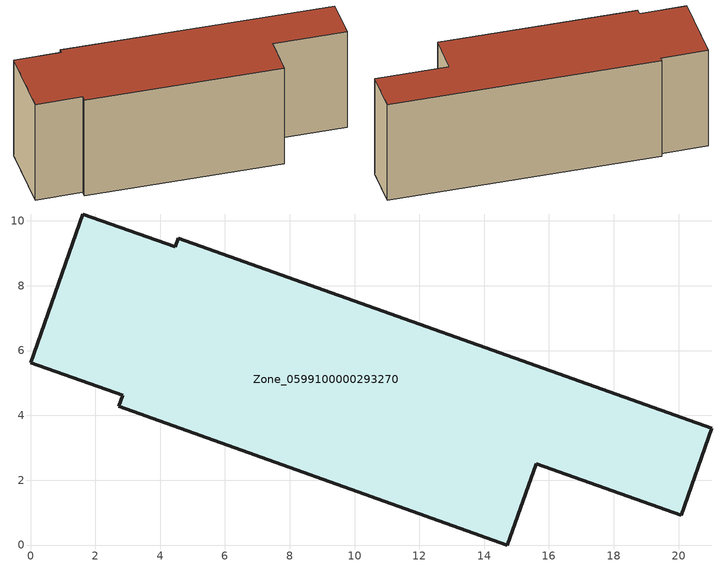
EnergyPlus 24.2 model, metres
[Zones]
Zone_0599100000293270
 floor ground (C_G): 4.56,9.46 21.03,3.6 20.08,0.92 15.6,2.51 14.71,0 2.72,4.29 2.84,4.62 0,5.62 1.61,10.22 4.47,9.2 z0.5
 wall outside (C_F): 2.84,4.62 2.72,4.29 14.71,0 15.6,2.51 20.08,0.92 21.03,3.6 4.56,9.46 4.47,9.2 1.61,10.22 0,5.62 2.84,4.62 z0.5:7.7
 roof outside (C_R): 1.61,10.22 0,5.62 2.84,4.62 2.72,4.29 14.71,0 15.6,2.51 20.08,0.92 21.03,3.6 4.56,9.46 4.47,9.2 z7.7
[BUILDING]
Pand.0599100000293270: North Axis=0; Terrain=City; Loads Convergence Tolerance Value=0.04; Temperature Convergence Tolerance Value=0.4; Solar Distribution=FullExterior; Maximum Number of Warmup Days=25; Minimum Number of Warmup Days=1
[Site:Location]
Rotterdam.The.Hague.AP_ZH_NLD Design_Conditions: Latitude=51.96; Longitude=4.45; Time Zone=1; Elevation=-4.5
[SITE:GROUNDTEMPERATURE:BUILDINGSURFACE]
18, 18, 18, 18, 18, 18, 18, 18, 18, 18, 18, 18
[MATERIAL] Thermal Absorptance=0.9; Solar Absorptance=0.7; Visible Absorptance=0.7
Name | Roughness | Thickness | Conductivity | Density | Specific Heat
G.TI.1975-1991 | MediumSmooth | 0.15 | 0.288461 | 540 | 1210
F.TI.1975-1991 | Rough | 0.3 | 0.230769 | 1920 | 840
R.TI.1975-1991 | MediumRough | 0.2 | 0.153846 | 1500 | 1000
[CONSTRUCTION]
C_G: G.TI.1975-1991
C_F: F.TI.1975-1991
C_R: R.TI.1975-1991
[ZONE]
Zone_0599100000293270: Type=1; Multiplier=1; Ceiling Height=Autocalculate; Volume=Autocalculate; Floor Area=autocalculate; Part of Total Floor Area=Yes
[ZONEINFILTRATION:DESIGNFLOWRATE]
Infil_Zone_0599100000293270: Zone or ZoneList or Space or SpaceList=Zone_0599100000293270; Schedule=AlwaysOn; Design Flow Rate Calculation Method=Flow/Area; Flow Rate per Floor Area=0.003; Constant Term Coefficient=1; Temperature Term Coefficient=0; Velocity Term Coefficient=0; Velocity Squared Term Coefficient=0
[HVACTEMPLATE:ZONE:IDEALLOADSAIRSYSTEM]
Zone_0599100000293270: Maximum Heating Supply Air Temperature=50; Minimum Cooling Supply Air Temperature=13; Maximum Heating Supply Air Humidity Ratio=0.0156; Minimum Cooling Supply Air Humidity Ratio=0.0077; Heating Limit=NoLimit; Cooling Limit=NoLimit; Dehumidification Control Type=ConstantSensibleHeatRatio; Cooling Sensible Heat Ratio=0.7; Dehumidification Setpoint=60; Humidification Control Type=None; Humidification Setpoint=30; Outdoor Air Method=None; Outdoor Air Flow Rate per Person=0.00944; Outdoor Air Flow Rate per Zone Floor Area=0; Outdoor Air Flow Rate per Zone=0; Demand Controlled Ventilation Type=None; Outdoor Air Economizer Type=NoEconomizer; Heat Recovery Type=None; Sensible Heat Recovery Effectiveness=0.7; Latent Heat Recovery Effectiveness=0.65
[ZONECONTROL:THERMOSTAT]
ThermostatControl_Zone_0599100000293270: Zone or ZoneList=Zone_0599100000293270; Control Type Schedule=DualSetpointControlType; Control 1=Thermostat_Zone_0599100000293270; Temperature Difference Between Cutout And Setpoint=0
[THERMOSTATSETPOINT:DUALSETPOINT]
Thermostat_Zone_0599100000293270: Heating Setpoint Temperature Schedule=HeatingSetpoint_Zone_0599100000293270; Cooling Setpoint Temperature Schedule=CoolingSetpoint_Zone_0599100000293270
[SCHEDULE:COMPACT]
HeatingSetpoint_Zone_0599100000293270: Through: 12/31, For: AllDays, Until: 24:00, 21
CoolingSetpoint_Zone_0599100000293270: Through: 12/31, For: AllDays, Until: 24:00, 24
DualSetpointControlType: Through: 12/31, For: AllDays, Until: 24:00, 4
AlwaysOn: Through: 12/31, For: AllDays, Until: 24:00, 1
